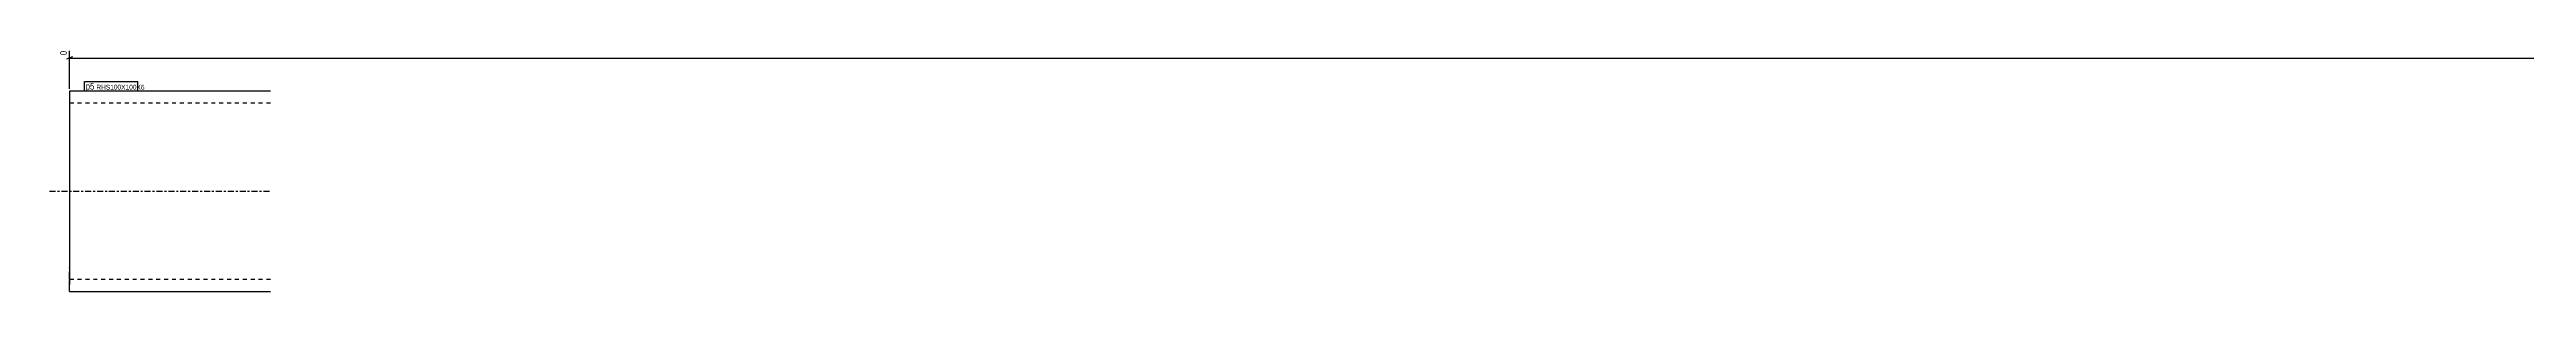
# Model space of a CAD drawing. Header units: millimetres. Extents: x 14 to 22241, y 2 to 843.
# Drawn here: x 19774 to 21007, y 19 to 140 of the extents above; entities that cross this region are included whole.
import ezdxf

# ---------------------------------------------------------------- set-up
doc = ezdxf.new("R2010")
doc.units = ezdxf.units.MM
doc.linetypes.add('DXK_LINE_DOT2', pattern=[3.9198, 1.9599, -1.9599])
doc.linetypes.add('DXK_LINE_DOT3', pattern=[5.9187, 2.979, -0.9799, 0.9799, -0.9799])
for name, color, linetype in [('MÅLSÆTNING', 7, 'Continuous'), ('STÅL', 7, 'Continuous'), ('TEKST', 7, 'Continuous')]:
    doc.layers.add(name, color=color, linetype=linetype)
doc.styles.add('Arial Narrow', font='ARIALN.TTF', dxfattribs={"height": 0.2})

msp = doc.modelspace()

# ---------------------------------------------------------------- linework, layer by layer
at = {"layer": 'MÅLSÆTNING', "color": 7, "linetype": 'Continuous'}
for p, q in [((19785.1, 136.3), (19782.1, 135.1)), ((19783.6, 120.3), (19783.6, 139.3)), ((19783.6, 135.7), (22118.6, 135.7))]:
    msp.add_line(p, q, dxfattribs=at)
at = {"layer": 'STÅL', "color": 2, "linetype": 'Continuous'}
for p, q in [((19883.6, 119.3), (19783.6, 119.3)), ((19783.6, 119.3), (19783.6, 107.3)), ((19783.6, 107.3), (19783.6, 31.3)), ((19783.6, 31.3), (19783.6, 22.8)), ((19783.6, 20.2), (19783.6, 22.8)), ((19783.6, 19.3), (19783.6, 20.2)), ((19783.6, 19.3), (19883.6, 19.3))]:
    msp.add_line(p, q, dxfattribs=at)
at = {"layer": 'STÅL', "color": 7, "linetype": 'DXK_LINE_DOT2'}
for p, q in [((19883.6, 113.3), (19783.6, 113.3)), ((19783.6, 27.1), (19783.6, 31.3)), ((19783.6, 26.7), (19783.6, 27.1)), ((19783.6, 25.8), (19783.6, 26.7)), ((19783.6, 25.3), (19783.6, 25.8)), ((19883.6, 25.3), (19783.6, 25.3)), ((19783.6, 22.8), (19783.6, 25.3))]:
    msp.add_line(p, q, dxfattribs=at)
at = {"layer": 'STÅL', "color": 7, "linetype": 'DXK_LINE_DOT3'}
msp.add_line((19773.6, 69.3), (19883.6, 69.3), dxfattribs=at)

# ---------------------------------------------------------------- next in the draw order: wipeouts: each hides what was drawn before it
at = {"color": 0, "linetype": 'Continuous'}
msp.add_wipeout([(19782.9, 140), (19778, 140), (19778, 136.5), (19782.9, 136.5)], dxfattribs=at).dxf.layer = 'MÅLSÆTNING'
at = {"color": 0}
msp.add_wipeout([(19795.9, 120), (19795.9, 123.5), (19791.6, 123.5), (19791.6, 120)], dxfattribs=at).dxf.layer = 'TEKST'

# ---------------------------------------------------------------- next in the draw order: texts
at = {"layer": 'MÅLSÆTNING', "color": 3, "linetype": 'Continuous', "style": 'Arial Narrow'}
msp.add_text('0', height=3.34, rotation=90.0002, dxfattribs=at).set_placement((19782.2, 137.2))

# ---------------------------------------------------------------- next in the draw order: wipeouts: each hides what was drawn before it
at = {"color": 0}
msp.add_wipeout([(19795.9, 120), (19795.9, 123.5), (19791.6, 123.5), (19791.6, 120)], dxfattribs=at).dxf.layer = 'TEKST'

# ---------------------------------------------------------------- next in the draw order: wipeouts: each hides what was drawn before it
msp.add_wipeout([(19817, 120), (19817, 122.5), (19796.9, 122.5), (19796.9, 120)], dxfattribs=at).dxf.layer = 'TEKST'

# ---------------------------------------------------------------- next in the draw order: wipeouts: each hides what was drawn before it
msp.add_wipeout([(19817, 120), (19817, 122.5), (19796.9, 122.5), (19796.9, 120)], dxfattribs=at).dxf.layer = 'TEKST'

# ---------------------------------------------------------------- next in the draw order: linework, layer by layer
at = {"layer": 'TEKST', "color": 7, "linetype": 'Continuous'}
for p, q in [((19791, 124.1), (19817.6, 124.1)), ((19791, 119.4), (19791, 124.1)), ((19817.6, 119.4), (19817.6, 124.1)), ((19791, 119.4), (19817.6, 119.4))]:
    msp.add_line(p, q, dxfattribs=at)

# ---------------------------------------------------------------- next in the draw order: texts
at = {"layer": 'TEKST', "color": 3, "style": 'Arial Narrow'}
for s, height, p in [('p5', 3.34, (19791.6, 120)), ('RHS100X100X6', 2.386, (19796.9, 120))]:
    msp.add_text(s, height=height, dxfattribs=at).set_placement(p)

doc.saveas('drawing.dxf')
